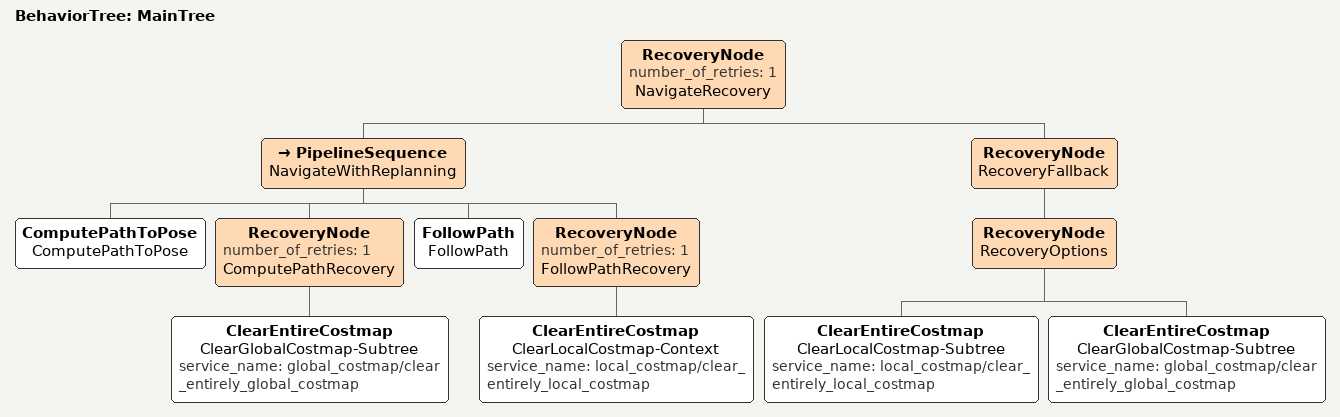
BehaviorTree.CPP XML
<root main_tree_to_execute="MainTree">
  <BehaviorTree ID="MainTree">
    <RecoveryNode number_of_retries="1" name="NavigateRecovery">
      <PipelineSequence name="NavigateWithReplanning">
        <ComputePathToPose name="ComputePathToPose"/>
        <RecoveryNode number_of_retries="1" name="ComputePathRecovery">
          <ClearEntireCostmap name="ClearGlobalCostmap-Subtree" service_name="global_costmap/clear_entirely_global_costmap"/>
        </RecoveryNode>
        <FollowPath name="FollowPath"/>
        <RecoveryNode number_of_retries="1" name="FollowPathRecovery">
          <ClearEntireCostmap name="ClearLocalCostmap-Context" service_name="local_costmap/clear_entirely_local_costmap"/>
        </RecoveryNode>
      </PipelineSequence>
      <RecoveryNode name="RecoveryFallback">
        <RecoveryNode name="RecoveryOptions">
          <ClearEntireCostmap name="ClearLocalCostmap-Subtree" service_name="local_costmap/clear_entirely_local_costmap"/>
          <ClearEntireCostmap name="ClearGlobalCostmap-Subtree" service_name="global_costmap/clear_entirely_global_costmap"/>
        </RecoveryNode>
      </RecoveryNode>
    </RecoveryNode>
  </BehaviorTree>
</root>
